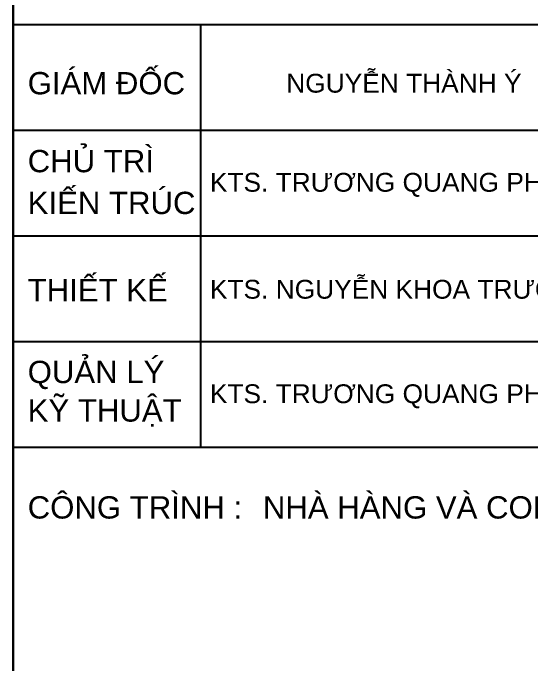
# Model space of a CAD drawing. Header units: millimetres. Extents: x 886808 to 1650903, y -1008069 to 230892.
# Drawn here: x 983536 to 992963, y -570736 to -558884 of the extents above; entities that cross this region are included whole.
import ezdxf

# ---------------------------------------------------------------- set-up
doc = ezdxf.new("R2010")
doc.units = ezdxf.units.MM
doc.layers.add('A-Wall', color=113, linetype='Continuous', lineweight=30)
doc.layers.add('hatch', color=250, linetype='Continuous', lineweight=0)
doc.layers.add('CUA', color=75, linetype='Continuous')
doc.layers.add('i_Chu', color=9, linetype='Continuous')
doc.styles.add('Arial_6', font='arial.ttf', dxfattribs={"height": 1.327769})

msp = doc.modelspace()

# ---------------------------------------------------------------- linework, layer by layer
at = {"layer": 'A-Wall', "linetype": 'Continuous', "transparency": 33554636}
msp.add_line((983536.5, -524810.9), (983536.5, -581168.2), dxfattribs=at)
at = {"layer": 'CUA', "color": 4, "transparency": 33554636}
for p, q in [((983536.3, -559093.8), (998270.2, -559093.8)), ((983536.3, -559093.8), (998270.2, -559093.8)), ((983536.5, -559093.8), (998270.2, -559093.8)), ((986962.5, -566800.2), (986962.5, -559093.8)), ((983536.3, -561020.4), (998270.2, -561020.4)), ((983536.3, -562947), (998270.2, -562947)), ((983536.3, -564873.6), (998270.2, -564873.6)), ((983536.3, -566800.2), (998270.2, -566800.2))]:
    msp.add_line(p, q, dxfattribs=at)

# ---------------------------------------------------------------- texts
at = {"layer": 'hatch', "transparency": 33554636, "style": 'Arial_6'}
for s, p in [('NGUYỄN THÀNH Ý', (988518.2, -560335.9)), ('KTS. TRƯƠNG QUANG PHÙNG', (987126.4, -562142.9)), ('KTS. NGUYỄN KHOA TRƯỜNG', (987126.4, -564092.9)), ('KTS. TRƯƠNG QUANG PHÙNG', (987126.4, -565997.9))]:
    msp.add_text(s, height=343.436, dxfattribs=at).set_placement(p)
at = {"layer": 'i_Chu', "transparency": 33554636, "style": 'Arial_6'}
for s, height, p in [('GIÁM ĐỐC', 406.44, (983804.1, -560367)), ('CHỦ TRÌ ', 406.44, (983804.1, -561787.4)), ('KIẾN TRÚC', 406.443, (983804.1, -562549.8)), ('THIẾT KẾ', 406.44, (983804.1, -564140.9)), ('QUẢN LÝ', 406.44, (983804.1, -565632.1)), ('KỸ THUẬT', 406.44, (983804.1, -566334.7)), ('CÔNG TRÌNH :', 406.443, (983804.1, -568101.9)), ('NHÀ HÀNG VÀ COFFEE', 406.443, (988092.6, -568101.9))]:
    msp.add_text(s, height=height, dxfattribs=at).set_placement(p)

doc.saveas('drawing.dxf')
